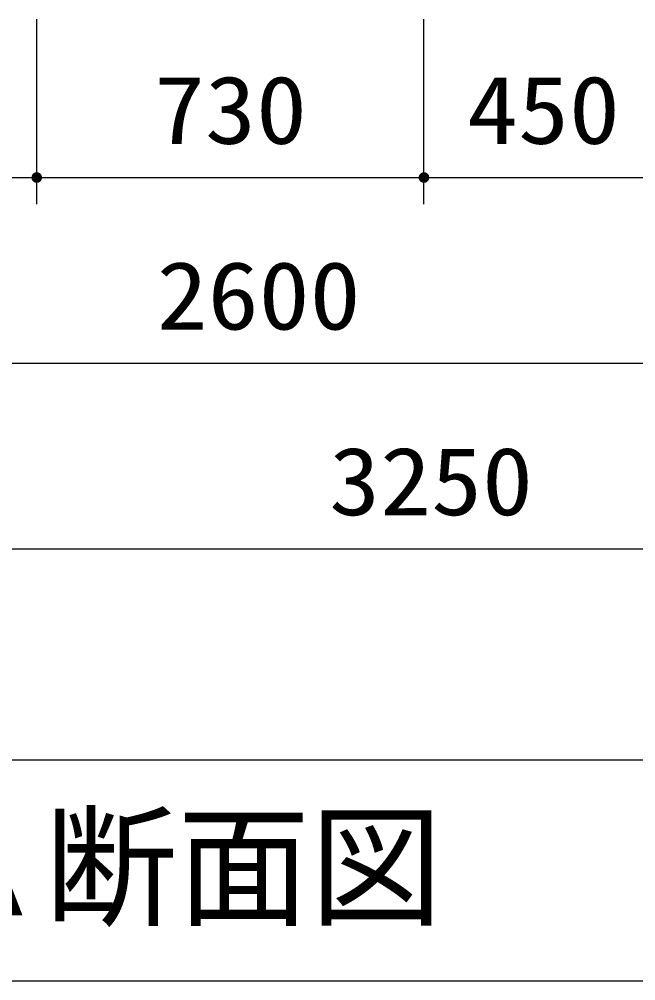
# Model space of a CAD drawing. Units: millimetres, scale not verified. Extents: x -14850 to 14850, y -10500 to 10500.
# Drawn here: x -9216 to -8054, y -7641 to -5828 of the extents above; entities that cross this region are included whole.
import ezdxf
from ezdxf.enums import TextEntityAlignment as Align

# ---------------------------------------------------------------- set-up
doc = ezdxf.new("R2010")
doc.units = ezdxf.units.MM
doc.header["$LTSCALE"] = 50
doc.layers.add('0-2_水管', color=3, linetype='Continuous', lineweight=25)
doc.layers.add('0-4_製作', color=5, linetype='Continuous', lineweight=25)
doc.styles.add('ＭＳ ゴシック', font='')
doc.styles.get('ＭＳ ゴシック').set_extended_font_data('MS Gothic')

msp = doc.modelspace()

# ---------------------------------------------------------------- linework, layer by layer
at = {"layer": '0-2_水管'}
msp.add_line((-10140.1, -7640.89), (-6806.77, -7640.89), dxfattribs=at)
msp.add_lwpolyline([(-10140.1, -7224.22), (-6806.77, -7224.22), (-6806.77, -7640.89)], dxfattribs=at)
at = {"layer": '0-4_製作', "color": 2}
for p, q in [((-9183.44, -6176.86), (-9183.44, -5828.43)), ((-8453.44, -6176.86), (-8453.44, -5828.43)), ((-10063.44, -6126.86), (-9183.44, -6126.86)), ((-9183.44, -6126.86), (-8453.44, -6126.86)), ((-8453.44, -6126.86), (-8003.44, -6126.86)), ((-10063.44, -6476.86), (-7463.44, -6476.86)), ((-10063.44, -6826.86), (-6813.44, -6826.86))]:
    msp.add_line(p, q, dxfattribs=at)
at = {"layer": '0-4_製作'}
for points in [[(-9193.26, -6124.98), (-9183.44, -6126.86), (-9193.42, -6126.23)], [(-9192.95, -6123.77), (-9183.44, -6126.86), (-9193.26, -6124.98)], [(-9192.49, -6122.6), (-9183.44, -6126.86), (-9192.95, -6123.77)], [(-9191.88, -6121.5), (-9183.44, -6126.86), (-9192.49, -6122.6)], [(-9191.14, -6120.48), (-9183.44, -6126.86), (-9191.88, -6121.5)], [(-9190.28, -6119.57), (-9183.44, -6126.86), (-9191.14, -6120.48)], [(-9189.32, -6118.77), (-9183.44, -6126.86), (-9190.28, -6119.57)], [(-9188.26, -6118.09), (-9183.44, -6126.86), (-9189.32, -6118.77)], [(-9188.26, -6118.09), (-9183.44, -6116.86), (-9183.44, -6126.86)], [(-9187.12, -6117.56), (-9183.44, -6116.86), (-9188.26, -6118.09)], [(-9185.92, -6117.17), (-9183.44, -6116.86), (-9187.12, -6117.56)], [(-9184.69, -6116.94), (-9183.44, -6116.86), (-9185.92, -6117.17)], [(-9183.44, -6116.86), (-9173.44, -6126.86), (-9183.44, -6126.86)], [(-9182.81, -6116.88), (-9173.44, -6126.86), (-9183.44, -6116.86)], [(-9181.56, -6117.03), (-9173.44, -6126.86), (-9182.81, -6116.88)], [(-9180.35, -6117.35), (-9173.44, -6126.86), (-9181.56, -6117.03)], [(-9179.18, -6117.81), (-9173.44, -6126.86), (-9180.35, -6117.35)], [(-9179.18, -6117.81), (-9173.52, -6125.6), (-9173.44, -6126.86)], [(-9178.08, -6118.41), (-9173.52, -6125.6), (-9179.18, -6117.81)], [(-9178.08, -6118.41), (-9173.75, -6124.37), (-9173.52, -6125.6)], [(-9177.06, -6119.15), (-9173.75, -6124.37), (-9178.08, -6118.41)], [(-9177.06, -6119.15), (-9174.14, -6123.18), (-9173.75, -6124.37)], [(-9176.15, -6120.01), (-9174.14, -6123.18), (-9177.06, -6119.15)], [(-9176.15, -6120.01), (-9174.67, -6122.04), (-9174.14, -6123.18)], [(-9175.35, -6120.98), (-9174.67, -6122.04), (-9176.15, -6120.01)], [(-8463.26, -6124.98), (-8453.44, -6126.86), (-8463.42, -6126.23)], [(-8462.95, -6123.77), (-8453.44, -6126.86), (-8463.26, -6124.98)], [(-8462.49, -6122.6), (-8453.44, -6126.86), (-8462.95, -6123.77)], [(-8461.88, -6121.5), (-8453.44, -6126.86), (-8462.49, -6122.6)], [(-8461.14, -6120.48), (-8453.44, -6126.86), (-8461.88, -6121.5)], [(-8460.28, -6119.57), (-8453.44, -6126.86), (-8461.14, -6120.48)], [(-8459.32, -6118.77), (-8453.44, -6126.86), (-8460.28, -6119.57)], [(-8458.25, -6118.09), (-8453.44, -6126.86), (-8459.32, -6118.77)], [(-8458.25, -6118.09), (-8453.44, -6116.86), (-8453.44, -6126.86)], [(-8457.12, -6117.56), (-8453.44, -6116.86), (-8458.25, -6118.09)], [(-8455.92, -6117.17), (-8453.44, -6116.86), (-8457.12, -6117.56)], [(-8454.69, -6116.94), (-8453.44, -6116.86), (-8455.92, -6117.17)], [(-8453.44, -6116.86), (-8443.44, -6126.86), (-8453.44, -6126.86)], [(-8452.81, -6116.88), (-8443.44, -6126.86), (-8453.44, -6116.86)], [(-8451.56, -6117.03), (-8443.44, -6126.86), (-8452.81, -6116.88)], [(-8450.35, -6117.35), (-8443.44, -6126.86), (-8451.56, -6117.03)], [(-8449.18, -6117.81), (-8443.44, -6126.86), (-8450.35, -6117.35)], [(-8449.18, -6117.81), (-8443.52, -6125.6), (-8443.44, -6126.86)], [(-8448.08, -6118.41), (-8443.52, -6125.6), (-8449.18, -6117.81)], [(-8448.08, -6118.41), (-8443.75, -6124.37), (-8443.52, -6125.6)], [(-8447.06, -6119.15), (-8443.75, -6124.37), (-8448.08, -6118.41)], [(-8447.06, -6119.15), (-8444.14, -6123.18), (-8443.75, -6124.37)], [(-8446.15, -6120.01), (-8444.14, -6123.18), (-8447.06, -6119.15)], [(-8446.15, -6120.01), (-8444.67, -6122.04), (-8444.14, -6123.18)], [(-8445.35, -6120.98), (-8444.67, -6122.04), (-8446.15, -6120.01)], [(-9193.42, -6126.23), (-9183.44, -6126.86), (-9193.44, -6126.86)], [(-9193.44, -6126.86), (-9187.7, -6135.91), (-9193.36, -6128.11)], [(-9193.44, -6126.86), (-9186.53, -6136.37), (-9187.7, -6135.91)], [(-9183.44, -6126.86), (-9186.53, -6136.37), (-9193.44, -6126.86)], [(-9193.36, -6128.11), (-9188.8, -6135.3), (-9193.12, -6129.34)], [(-9193.36, -6128.11), (-9187.7, -6135.91), (-9188.8, -6135.3)], [(-9193.12, -6129.34), (-9189.81, -6134.56), (-9192.74, -6130.54)], [(-9193.12, -6129.34), (-9188.8, -6135.3), (-9189.81, -6134.56)], [(-9192.74, -6130.54), (-9190.73, -6133.7), (-9192.2, -6131.67)], [(-9192.74, -6130.54), (-9189.81, -6134.56), (-9190.73, -6133.7)], [(-9192.2, -6131.67), (-9190.73, -6133.7), (-9191.53, -6132.73)], [(-9183.44, -6126.86), (-9185.31, -6136.68), (-9186.53, -6136.37)], [(-9183.44, -6126.86), (-9184.07, -6136.84), (-9185.31, -6136.68)], [(-9183.44, -6126.86), (-9183.44, -6136.86), (-9184.07, -6136.84)], [(-9183.44, -6126.86), (-9182.18, -6136.78), (-9183.44, -6136.86)], [(-9183.44, -6126.86), (-9180.95, -6136.54), (-9182.18, -6136.78)], [(-9183.44, -6126.86), (-9179.76, -6136.15), (-9180.95, -6136.54)], [(-9183.44, -6126.86), (-9178.62, -6135.62), (-9179.76, -6136.15)], [(-9183.44, -6126.86), (-9177.56, -6134.95), (-9178.62, -6135.62)], [(-9173.44, -6126.86), (-9177.56, -6134.95), (-9183.44, -6126.86)], [(-9173.44, -6126.86), (-9176.59, -6134.15), (-9177.56, -6134.95)], [(-9173.44, -6126.86), (-9175.73, -6133.23), (-9176.59, -6134.15)], [(-9173.44, -6126.86), (-9174.99, -6132.22), (-9175.73, -6133.23)], [(-9173.44, -6126.86), (-9174.39, -6131.11), (-9174.99, -6132.22)], [(-9173.44, -6126.86), (-9173.93, -6129.95), (-9174.39, -6131.11)], [(-9173.44, -6126.86), (-9173.61, -6128.73), (-9173.93, -6129.95)], [(-9173.44, -6126.86), (-9173.46, -6127.48), (-9173.61, -6128.73)], [(-8463.42, -6126.23), (-8453.44, -6126.86), (-8463.44, -6126.86)], [(-8463.44, -6126.86), (-8457.7, -6135.91), (-8463.36, -6128.11)], [(-8463.44, -6126.86), (-8456.53, -6136.37), (-8457.7, -6135.91)], [(-8453.44, -6126.86), (-8456.53, -6136.37), (-8463.44, -6126.86)], [(-8463.36, -6128.11), (-8458.8, -6135.3), (-8463.12, -6129.34)], [(-8463.36, -6128.11), (-8457.7, -6135.91), (-8458.8, -6135.3)], [(-8463.12, -6129.34), (-8459.81, -6134.56), (-8462.74, -6130.54)], [(-8463.12, -6129.34), (-8458.8, -6135.3), (-8459.81, -6134.56)], [(-8462.74, -6130.54), (-8460.73, -6133.7), (-8462.2, -6131.67)], [(-8462.74, -6130.54), (-8459.81, -6134.56), (-8460.73, -6133.7)], [(-8462.2, -6131.67), (-8460.73, -6133.7), (-8461.53, -6132.73)], [(-8453.44, -6126.86), (-8455.31, -6136.68), (-8456.53, -6136.37)], [(-8453.44, -6126.86), (-8454.07, -6136.84), (-8455.31, -6136.68)], [(-8453.44, -6126.86), (-8453.44, -6136.86), (-8454.07, -6136.84)], [(-8453.44, -6126.86), (-8452.18, -6136.78), (-8453.44, -6136.86)], [(-8453.44, -6126.86), (-8450.95, -6136.54), (-8452.18, -6136.78)], [(-8453.44, -6126.86), (-8449.76, -6136.15), (-8450.95, -6136.54)], [(-8453.44, -6126.86), (-8448.62, -6135.62), (-8449.76, -6136.15)], [(-8453.44, -6126.86), (-8447.56, -6134.95), (-8448.62, -6135.62)], [(-8443.44, -6126.86), (-8447.56, -6134.95), (-8453.44, -6126.86)], [(-8443.44, -6126.86), (-8446.59, -6134.15), (-8447.56, -6134.95)], [(-8443.44, -6126.86), (-8445.73, -6133.23), (-8446.59, -6134.15)], [(-8443.44, -6126.86), (-8444.99, -6132.22), (-8445.73, -6133.23)], [(-8443.44, -6126.86), (-8444.39, -6131.11), (-8444.99, -6132.22)], [(-8443.44, -6126.86), (-8443.93, -6129.95), (-8444.39, -6131.11)], [(-8443.44, -6126.86), (-8443.61, -6128.73), (-8443.93, -6129.95)], [(-8443.44, -6126.86), (-8443.46, -6127.48), (-8443.61, -6128.73)]]:
    msp.add_solid(points, dxfattribs=at)

# ---------------------------------------------------------------- texts
at = {"layer": '0-2_水管', "color": 4, "style": 'ＭＳ ゴシック'}
msp.add_text('Ａ－Ａ断面図', height=183.3, dxfattribs=at).set_placement((-9918.63, -7572.62), align=Align.BOTTOM_LEFT)
at = {"layer": '0-4_製作', "color": 4, "style": 'ＭＳ ゴシック', "width": 1.1}
for s, p in [('730', (-8962.19, -6101.86)), ('450', (-8372.19, -6101.86)), ('2600', (-8957.19, -6451.86)), ('3250', (-8632.19, -6801.86))]:
    msp.add_text(s, height=128.4, dxfattribs=at).set_placement(p, align=Align.BOTTOM_LEFT)

doc.saveas('drawing.dxf')
